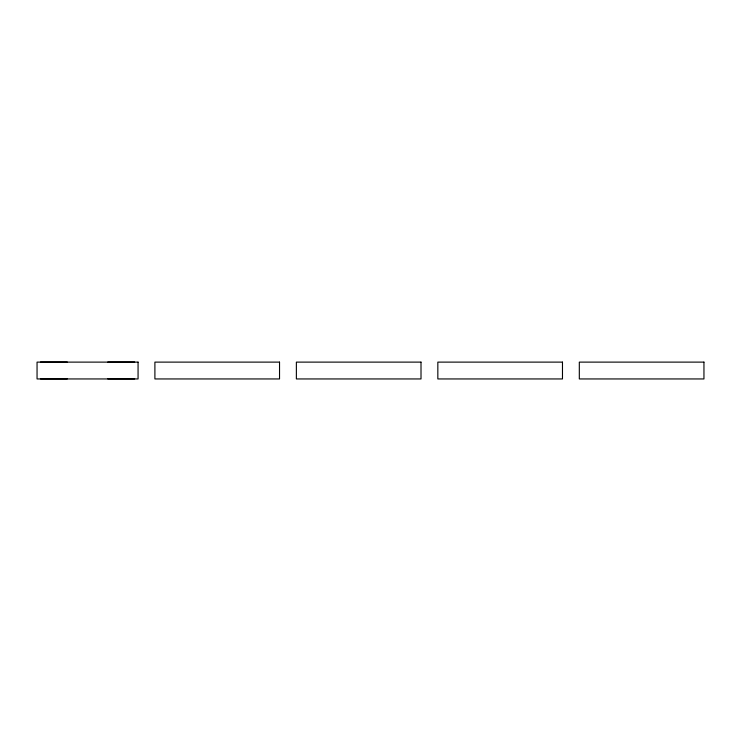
<?xml version="1.0" encoding="UTF-8"?>
<svg xmlns="http://www.w3.org/2000/svg" width="741" height="741" viewBox="0 0 741 741"><rect width="100%" height="100%" fill="white"/><g stroke="black" fill="none" stroke-linecap="round" stroke-linejoin="round"><path stroke-width="1.11" d="M40.468 362.053L67.301 362.053M107.778 362.053L134.677 362.053M40.468 378.892L67.301 378.892M107.778 378.883L134.677 378.883M138.067 362.117L37.05 362.117L37.05 378.947L138.067 378.947L138.067 362.117M279.533 362.117L154.897 362.117L154.897 378.947L279.533 378.947L279.533 362.117M421.008 362.117L296.372 362.117L296.372 378.947L421.008 378.947L421.008 362.117M562.475 362.117L437.838 362.117L437.838 378.947L562.475 378.947L562.475 362.117M703.95 362.117L579.314 362.117L579.314 378.947L703.95 378.947L703.95 362.117"/></g></svg>
